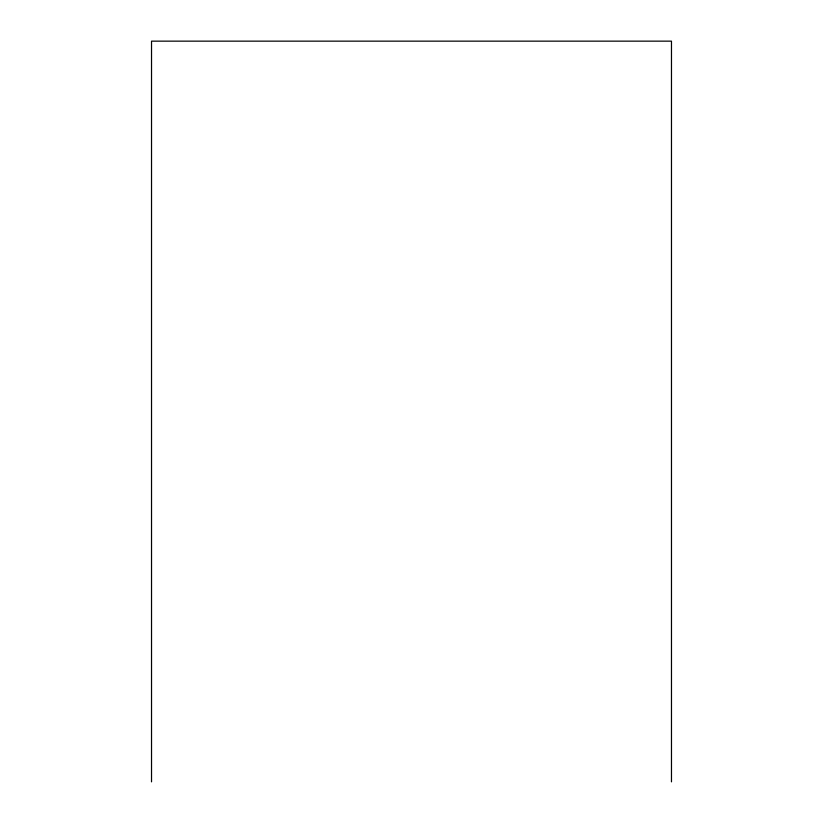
<?xml version="1.0" encoding="UTF-8"?>
<svg xmlns="http://www.w3.org/2000/svg" width="823" height="823" viewBox="0 0 823 823"><rect width="100%" height="100%" fill="white"/><g stroke="black" fill="none" stroke-linecap="round" stroke-linejoin="round"><path stroke-width="1.23" d="M671.475 781.85L671.475 41.15L151.525 41.15L151.525 781.85"/></g></svg>
